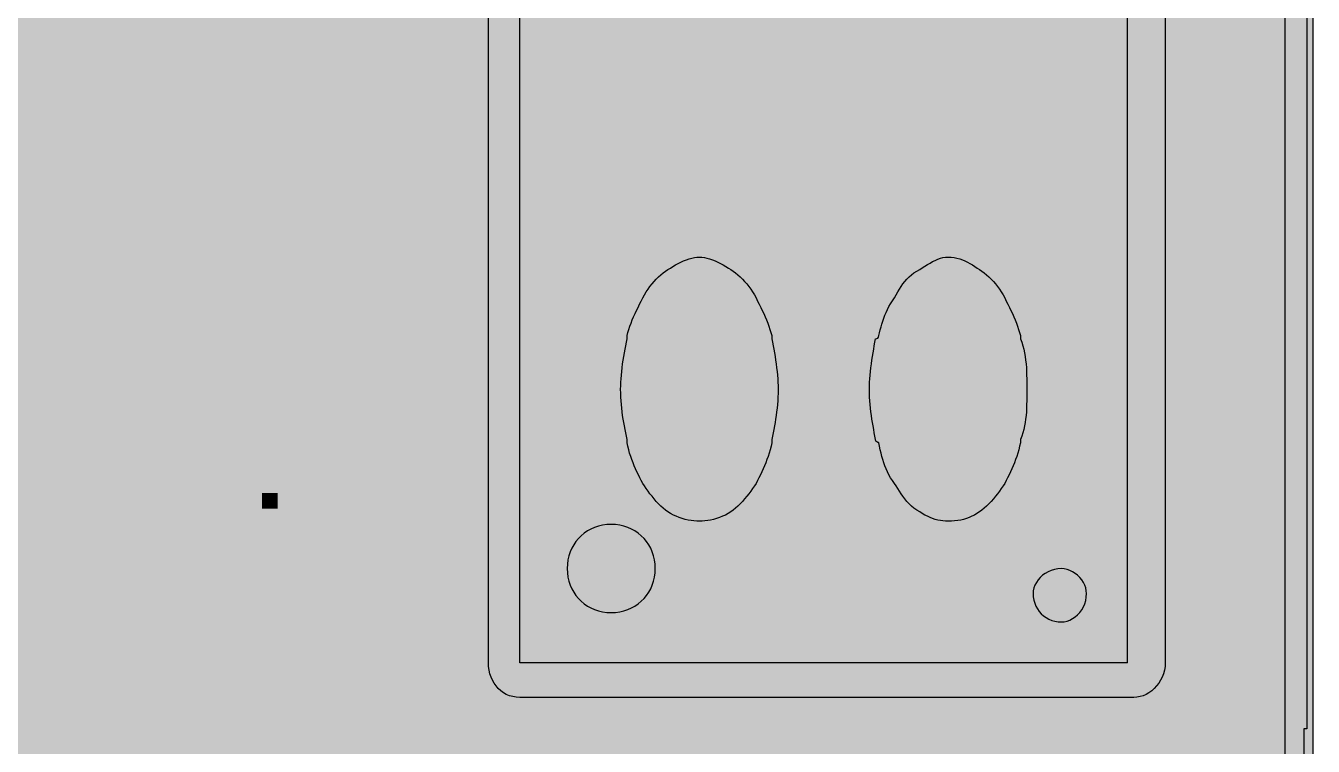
# Model space of a CAD drawing. Header units: millimetres. Extents: x 0 to 966, y -664 to 90.
# Drawn here: x 785.91 to 822, y -365.45 to -345.26 of the extents above; entities that cross this region are included whole.
import ezdxf

# ---------------------------------------------------------------- set-up
doc = ezdxf.new("R2010")
doc.units = ezdxf.units.MM
for name, color, linetype in [('HDL_BODY', 7, 'Continuous'), ('HDL_COLOUR', 7, 'Continuous'), ('HDL_DETAIL', 7, 'Continuous'), ('HDL_PRINT', 7, 'Continuous')]:
    doc.layers.add(name, color=color, linetype=linetype)

# ---------------------------------------------------------------- blocks, each defined once
blk = doc.blocks.new('M_DALI.1_FRONT')
at = {"layer": 'HDL_BODY', "true_color": 0x202126}
blk.add_hatch(color=250, dxfattribs=at).paths.add_polyline_path([(0, 0), (72, 0), (72, 90), (0, 90)])
at = {"layer": 'HDL_BODY', "true_color": 0x2a2a30}
blk.add_hatch(color=250, dxfattribs=at).paths.add_polyline_path([(0.4, 20.52), (71.6, 20.52), (71.6, 68.31), (0.4, 68.31)])
at = {"layer": 'HDL_COLOUR', "true_color": 0x222328}
blk.add_hatch(color=250, dxfattribs=at).paths.add_polyline_path([(67.852, 26.885), (67.846, 26.781), (67.829, 26.68), (67.802, 26.582), (67.766, 26.488), (67.721, 26.399), (67.669, 26.316), (67.609, 26.239), (67.543, 26.168), (67.471, 26.105), (67.395, 26.05), (67.315, 26.003), (67.231, 25.966), (67.146, 25.939), (67.058, 25.922), (66.97, 25.916), (49.764, 25.916), (49.66, 25.922), (49.562, 25.939), (49.469, 25.966), (49.381, 26.003), (49.3, 26.05), (49.225, 26.105), (49.156, 26.168), (49.095, 26.239), (49.04, 26.316), (48.993, 26.399), (48.954, 26.488), (48.923, 26.582), (48.901, 26.68), (48.887, 26.781), (48.883, 26.886), (48.883, 62.409), (48.887, 62.514), (48.901, 62.616), (48.923, 62.714), (48.954, 62.807), (48.993, 62.896), (49.04, 62.98), (49.095, 63.057), (49.156, 63.127), (49.225, 63.19), (49.3, 63.246), (49.381, 63.292), (49.469, 63.329), (49.562, 63.357), (49.66, 63.374), (49.764, 63.379), (58.147, 63.379), (66.97, 63.379), (67.058, 63.374), (67.146, 63.357), (67.231, 63.329), (67.315, 63.292), (67.395, 63.246), (67.471, 63.19), (67.543, 63.127), (67.609, 63.057), (67.669, 62.98), (67.721, 62.896), (67.766, 62.807), (67.802, 62.714), (67.829, 62.616), (67.846, 62.514), (67.852, 62.409), (67.852, 26.885)])
at = {"layer": 'HDL_COLOUR', "true_color": 0x97a4b5}
for points in [[(54.564, 38.361), (54.486, 38.283), (54.331, 38.283), (54.253, 38.205), (54.175, 38.205), (54.097, 38.128), (54.019, 38.128), (53.864, 37.972), (53.786, 37.972), (53.241, 37.429), (53.241, 37.351), (53.085, 37.196), (53.085, 37.118), (53.008, 37.041), (53.008, 36.885), (52.93, 36.808), (52.93, 36.73), (52.852, 36.652), (52.852, 36.575), (52.774, 36.497), (52.774, 36.342), (52.696, 36.264), (52.696, 35.953), (52.618, 35.876), (52.618, 35.565), (52.541, 35.487), (52.541, 34.944), (52.463, 34.866), (52.463, 34.323), (52.541, 34.245), (52.541, 33.701), (52.618, 33.624), (52.618, 33.313), (52.696, 33.236), (52.696, 32.847), (52.774, 32.77), (52.774, 32.614), (52.852, 32.537), (52.852, 32.459), (52.93, 32.381), (52.93, 32.226), (53.008, 32.148), (53.008, 32.071), (53.085, 31.993), (53.085, 31.915), (53.319, 31.682), (53.319, 31.605), (53.864, 31.061), (53.942, 31.061), (54.019, 30.984), (54.175, 30.984), (54.253, 30.906), (54.409, 30.906), (54.486, 30.828), (54.954, 30.828), (55.031, 30.906), (55.265, 30.906), (55.343, 30.984), (55.498, 30.984), (55.654, 31.139), (55.732, 31.139), (56.199, 31.605), (56.199, 31.682), (56.355, 31.838), (56.355, 31.915), (56.432, 31.993), (56.432, 32.071), (56.51, 32.148), (56.51, 32.226), (56.588, 32.304), (56.588, 32.381), (56.666, 32.459), (56.666, 32.537), (56.744, 32.614), (56.744, 32.77), (56.822, 32.847), (56.822, 33.236), (56.899, 33.313), (56.899, 33.624), (56.977, 33.701), (56.977, 34.4), (57.055, 34.478), (57.055, 34.633), (56.977, 34.711), (56.977, 35.41), (56.899, 35.487), (56.899, 35.876), (56.822, 35.953), (56.822, 36.264), (56.744, 36.342), (56.744, 36.497), (56.666, 36.575), (56.666, 36.652), (56.588, 36.73), (56.588, 36.808), (56.51, 36.885), (56.51, 36.963), (56.432, 37.041), (56.432, 37.118), (56.355, 37.196), (56.355, 37.274), (56.277, 37.351), (56.277, 37.429), (55.732, 37.972), (55.654, 37.972), (55.498, 38.128), (55.421, 38.128), (55.343, 38.205), (55.265, 38.205), (55.187, 38.283), (55.031, 38.283), (54.954, 38.361)], [(61.57, 38.361), (61.492, 38.283), (61.336, 38.283), (61.258, 38.205), (61.181, 38.205), (61.025, 38.05), (60.947, 38.05), (60.869, 37.972), (60.791, 37.972), (60.324, 37.506), (60.324, 37.429), (60.246, 37.351), (60.246, 37.274), (60.091, 37.118), (60.091, 37.041), (60.013, 36.963), (60.013, 36.885), (59.935, 36.808), (59.935, 36.73), (59.857, 36.652), (59.857, 36.497), (59.779, 36.419), (59.779, 36.186), (59.624, 36.031), (59.624, 35.798), (59.546, 35.72), (59.546, 35.255), (59.468, 35.177), (59.468, 33.934), (59.546, 33.857), (59.546, 33.469), (59.624, 33.391), (59.624, 33.158), (59.702, 33.08), (59.702, 33.003), (59.779, 32.925), (59.779, 32.692), (59.857, 32.614), (59.857, 32.459), (59.935, 32.381), (59.935, 32.304), (60.013, 32.226), (60.013, 32.148), (60.091, 32.071), (60.091, 31.993), (60.246, 31.838), (60.246, 31.76), (60.402, 31.605), (60.402, 31.527), (60.791, 31.139), (60.869, 31.139), (60.947, 31.061), (61.025, 31.061), (61.103, 30.984), (61.181, 30.984), (61.258, 30.906), (61.414, 30.906), (61.492, 30.828), (61.959, 30.828), (62.037, 30.906), (62.27, 30.906), (62.348, 30.984), (62.426, 30.984), (62.504, 31.061), (62.582, 31.061), (62.737, 31.217), (62.815, 31.217), (62.971, 31.372), (62.971, 31.45), (63.282, 31.76), (63.282, 31.838), (63.36, 31.915), (63.36, 31.993), (63.438, 32.071), (63.438, 32.148), (63.516, 32.226), (63.516, 32.304), (63.594, 32.381), (63.594, 32.459), (63.671, 32.537), (63.671, 32.692), (63.749, 32.77), (63.749, 33.003), (63.827, 33.08), (63.827, 33.313), (63.905, 33.391), (63.905, 33.624), (63.983, 33.701), (63.983, 35.41), (63.905, 35.487), (63.905, 35.798), (63.827, 35.876), (63.827, 36.109), (63.749, 36.186), (63.749, 36.419), (63.671, 36.497), (63.671, 36.575), (63.594, 36.652), (63.594, 36.73), (63.516, 36.808), (63.516, 36.885), (63.438, 36.963), (63.438, 37.041), (63.36, 37.118), (63.36, 37.196), (63.282, 37.274), (63.282, 37.351), (63.126, 37.506), (63.126, 37.584), (62.815, 37.895), (62.737, 37.895), (62.582, 38.05), (62.504, 38.05), (62.348, 38.205), (62.27, 38.205), (62.192, 38.283), (62.037, 38.283), (61.959, 38.361)]]:
    blk.add_hatch(color=253, dxfattribs=at).paths.add_polyline_path(points)
at = {"layer": 'HDL_COLOUR', "true_color": 0x3d4a3a}
for points in [[(53.558, 29.53), (53.552, 29.652), (53.536, 29.771), (53.51, 29.885), (53.474, 29.994), (53.429, 30.097), (53.375, 30.195), (53.313, 30.287), (53.243, 30.372), (53.165, 30.449), (53.08, 30.52), (52.988, 30.582), (52.89, 30.636), (52.786, 30.681), (52.677, 30.717), (52.563, 30.743), (52.445, 30.759), (52.322, 30.764), (52.199, 30.759), (52.081, 30.743), (51.967, 30.717), (51.858, 30.681), (51.755, 30.636), (51.657, 30.582), (51.565, 30.52), (51.481, 30.449), (51.403, 30.372), (51.333, 30.287), (51.271, 30.195), (51.217, 30.097), (51.172, 29.994), (51.136, 29.885), (51.11, 29.771), (51.095, 29.652), (51.089, 29.53), (51.095, 29.407), (51.11, 29.289), (51.136, 29.175), (51.172, 29.066), (51.217, 28.962), (51.271, 28.865), (51.333, 28.773), (51.403, 28.688), (51.481, 28.611), (51.565, 28.54), (51.657, 28.478), (51.755, 28.424), (51.858, 28.379), (51.967, 28.343), (52.081, 28.317), (52.199, 28.301), (52.322, 28.296), (52.445, 28.301), (52.563, 28.317), (52.677, 28.343), (52.786, 28.379), (52.89, 28.424), (52.988, 28.478), (53.08, 28.54), (53.165, 28.611), (53.243, 28.688), (53.313, 28.773), (53.375, 28.865), (53.429, 28.962), (53.474, 29.066), (53.51, 29.175), (53.536, 29.289), (53.552, 29.407), (53.558, 29.53)], [(65.645, 28.825), (65.639, 28.906), (65.622, 28.987), (65.593, 29.065), (65.556, 29.141), (65.509, 29.212), (65.455, 29.279), (65.394, 29.34), (65.327, 29.394), (65.256, 29.44), (65.18, 29.478), (65.102, 29.506), (65.021, 29.524), (64.939, 29.53), (64.839, 29.524), (64.743, 29.506), (64.652, 29.478), (64.566, 29.44), (64.485, 29.394), (64.412, 29.34), (64.346, 29.279), (64.288, 29.212), (64.239, 29.141), (64.2, 29.065), (64.171, 28.987), (64.153, 28.906), (64.147, 28.825), (64.153, 28.732), (64.168, 28.642), (64.193, 28.556), (64.227, 28.475), (64.27, 28.398), (64.32, 28.328), (64.378, 28.263), (64.443, 28.205), (64.513, 28.154), (64.59, 28.112), (64.671, 28.077), (64.757, 28.052), (64.846, 28.037), (64.939, 28.031), (65.021, 28.038), (65.102, 28.056), (65.18, 28.085), (65.256, 28.124), (65.327, 28.173), (65.394, 28.231), (65.455, 28.297), (65.509, 28.37), (65.556, 28.451), (65.593, 28.537), (65.622, 28.629), (65.639, 28.725), (65.645, 28.825)]]:
    blk.add_hatch(color=79, dxfattribs=at).paths.add_polyline_path(points)
at = {"layer": 'HDL_PRINT', "true_color": 0xdee1e9}
for points in [[(53.117, 39.669), (53.117, 41.43), (52.501, 41.43), (52.501, 41.695), (54.088, 41.695), (54.088, 41.43), (53.382, 41.43), (53.382, 39.669), (53.117, 39.669)], [(57.087, 39.93), (57.087, 39.669), (57.077, 39.669), (57.051, 39.669), (57.011, 39.669), (56.964, 39.669), (56.911, 39.669), (56.868, 39.669), (56.838, 39.669), (56.811, 39.669), (56.78, 39.669), (56.735, 39.669), (56.698, 39.705), (56.672, 39.733), (56.657, 39.755), (56.649, 39.778), (56.646, 39.806), (56.646, 39.844), (56.641, 39.849), (56.629, 39.865), (56.612, 39.892), (56.594, 39.93), (56.577, 39.978), (56.564, 40.038), (56.56, 40.109), (56.56, 40.9), (56.381, 40.9), (56.381, 41.165), (56.56, 41.165), (56.56, 41.519), (56.825, 41.605), (56.825, 41.165), (57.087, 41.165), (57.087, 40.9), (56.825, 40.9), (56.825, 40.109), (56.825, 40.056), (56.825, 40.007), (56.825, 39.967), (56.825, 39.94), (56.825, 39.93), (56.911, 39.93), (56.912, 39.888), (56.917, 39.863), (56.93, 39.85), (56.957, 39.845), (57, 39.844), (57.009, 39.845), (57.031, 39.85), (57.056, 39.863), (57.078, 39.888), (57.087, 39.93)], [(59.648, 39.669), (59.648, 41.695), (60.794, 41.695), (60.794, 41.43), (59.823, 41.43), (59.823, 40.814), (60.705, 40.814), (60.705, 40.549), (59.823, 40.549), (59.823, 39.669), (59.648, 39.669)], [(62.116, 41.695), (62.295, 41.695), (62.295, 40.549), (62.295, 40.467), (62.295, 40.396), (62.295, 40.333), (62.295, 40.277), (62.295, 40.225), (62.295, 40.176), (62.295, 40.127), (62.295, 40.075), (62.295, 40.02), (62.257, 39.981), (62.219, 39.944), (62.18, 39.906), (62.142, 39.868), (62.105, 39.831), (62.067, 39.793), (62.03, 39.755), (61.991, 39.723), (61.951, 39.7), (61.908, 39.685), (61.861, 39.675), (61.807, 39.671), (61.746, 39.669), (61.676, 39.669), (61.61, 39.669), (61.545, 39.67), (61.483, 39.673), (61.423, 39.679), (61.367, 39.69), (61.317, 39.705), (61.272, 39.726), (61.235, 39.755), (61.197, 39.765), (61.161, 39.792), (61.128, 39.831), (61.1, 39.878), (61.078, 39.928), (61.064, 39.977), (61.059, 40.02), (61.033, 40.053), (61.012, 40.092), (60.996, 40.138), (60.985, 40.19), (60.978, 40.249), (60.973, 40.314), (60.971, 40.386), (60.97, 40.464), (60.97, 40.549), (60.97, 41.695), (61.235, 41.695), (61.235, 40.549), (61.235, 40.483), (61.235, 40.418), (61.235, 40.355), (61.235, 40.295), (61.235, 40.24), (61.235, 40.189), (61.235, 40.145), (61.235, 40.109), (61.24, 40.076), (61.255, 40.05), (61.277, 40.029), (61.305, 40.01), (61.338, 39.989), (61.374, 39.964), (61.411, 39.93), (61.418, 39.924), (61.437, 39.908), (61.466, 39.887), (61.503, 39.866), (61.545, 39.85), (61.589, 39.844), (61.655, 39.848), (61.72, 39.859), (61.782, 39.876), (61.842, 39.898), (61.898, 39.925), (61.948, 39.954), (61.993, 39.986), (62.03, 40.02), (62.033, 40.053), (62.041, 40.092), (62.052, 40.138), (62.066, 40.19), (62.08, 40.249), (62.094, 40.314), (62.105, 40.386), (62.113, 40.464), (62.116, 40.549), (62.116, 41.695)], [(62.557, 39.669), (62.557, 41.695), (62.822, 41.695), (63.707, 40.109), (63.707, 41.695), (63.972, 41.695), (63.972, 39.669), (63.707, 39.669), (62.822, 41.254), (62.822, 39.669), (62.557, 39.669)], [(55.148, 40.109), (55.41, 40.109), (55.417, 40.065), (55.433, 40.023), (55.455, 39.986), (55.476, 39.957), (55.493, 39.937), (55.499, 39.93), (55.538, 39.898), (55.575, 39.875), (55.613, 39.86), (55.651, 39.851), (55.689, 39.846), (55.726, 39.844), (55.764, 39.844), (55.834, 39.844), (55.894, 39.846), (55.943, 39.851), (55.981, 39.86), (56.008, 39.875), (56.024, 39.898), (56.03, 39.93), (56.066, 39.937), (56.09, 39.957), (56.105, 39.986), (56.113, 40.023), (56.115, 40.065), (56.116, 40.109), (56.115, 40.118), (56.11, 40.139), (56.097, 40.165), (56.072, 40.186), (56.03, 40.195), (56.023, 40.202), (56.003, 40.218), (55.974, 40.24), (55.938, 40.261), (55.897, 40.278), (55.854, 40.284), (55.787, 40.314), (55.722, 40.336), (55.658, 40.352), (55.598, 40.362), (55.543, 40.369), (55.492, 40.372), (55.448, 40.373), (55.41, 40.374), (55.405, 40.406), (55.391, 40.43), (55.369, 40.451), (55.341, 40.47), (55.308, 40.49), (55.272, 40.516), (55.234, 40.549), (55.234, 40.592), (55.234, 40.622), (55.234, 40.649), (55.234, 40.68), (55.234, 40.725), (55.234, 40.777), (55.234, 40.825), (55.234, 40.864), (55.234, 40.89), (55.234, 40.9), (55.272, 40.938), (55.3, 40.966), (55.323, 40.989), (55.346, 41.013), (55.373, 41.041), (55.41, 41.079), (55.417, 41.079), (55.437, 41.082), (55.466, 41.089), (55.503, 41.104), (55.545, 41.129), (55.589, 41.165), (55.598, 41.165), (55.625, 41.165), (55.664, 41.165), (55.712, 41.165), (55.764, 41.165), (55.803, 41.165), (55.84, 41.163), (55.878, 41.158), (55.916, 41.149), (55.954, 41.133), (55.991, 41.111), (56.03, 41.079), (56.067, 41.078), (56.104, 41.077), (56.142, 41.072), (56.18, 41.062), (56.218, 41.046), (56.256, 41.022), (56.295, 40.989), (56.295, 40.951), (56.297, 40.914), (56.301, 40.876), (56.311, 40.838), (56.326, 40.801), (56.349, 40.763), (56.381, 40.725), (56.116, 40.725), (56.109, 40.763), (56.093, 40.791), (56.073, 40.814), (56.052, 40.836), (56.036, 40.863), (56.03, 40.9), (55.991, 40.905), (55.954, 40.918), (55.916, 40.935), (55.878, 40.954), (55.84, 40.972), (55.803, 40.984), (55.764, 40.989), (55.726, 40.984), (55.689, 40.972), (55.651, 40.954), (55.613, 40.935), (55.575, 40.918), (55.538, 40.905), (55.499, 40.9), (55.499, 40.814), (55.499, 40.725), (55.509, 40.681), (55.531, 40.655), (55.557, 40.641), (55.58, 40.636), (55.589, 40.635), (55.596, 40.629), (55.614, 40.613), (55.643, 40.592), (55.679, 40.571), (55.72, 40.556), (55.764, 40.549), (55.83, 40.545), (55.895, 40.535), (55.958, 40.521), (56.017, 40.504), (56.073, 40.488), (56.123, 40.474), (56.168, 40.464), (56.205, 40.46), (56.21, 40.428), (56.225, 40.403), (56.247, 40.383), (56.276, 40.364), (56.308, 40.343), (56.344, 40.318), (56.381, 40.284), (56.381, 40.274), (56.381, 40.247), (56.381, 40.208), (56.381, 40.16), (56.381, 40.109), (56.381, 40.071), (56.379, 40.032), (56.374, 39.994), (56.365, 39.956), (56.349, 39.919), (56.327, 39.881), (56.295, 39.844), (56.289, 39.811), (56.275, 39.785), (56.252, 39.765), (56.224, 39.746), (56.19, 39.725), (56.154, 39.701), (56.116, 39.669), (56.078, 39.669), (56.039, 39.669), (55.997, 39.669), (55.949, 39.669), (55.896, 39.669), (55.835, 39.669), (55.764, 39.669), (55.694, 39.669), (55.633, 39.671), (55.579, 39.675), (55.532, 39.685), (55.489, 39.7), (55.449, 39.723), (55.41, 39.755), (55.352, 39.788), (55.307, 39.823), (55.273, 39.859), (55.246, 39.898), (55.223, 39.942), (55.201, 39.991), (55.177, 40.046), (55.148, 40.109)], [(40.059, 31.205), (40.059, 33.234), (40.5, 33.234), (40.5, 31.559), (41.47, 31.559), (41.47, 31.205), (40.059, 31.205)], [(41.736, 33.232), (42.177, 33.232), (42.177, 31.205), (41.736, 31.205), (41.736, 33.232)], [(44.294, 31.205), (43.853, 31.205), (43.853, 32.704), (43.82, 32.649), (43.781, 32.6), (43.738, 32.557), (43.69, 32.521), (43.639, 32.492), (43.585, 32.469), (43.528, 32.452), (43.471, 32.443), (43.412, 32.439), (43.412, 32.79), (43.449, 32.795), (43.487, 32.81), (43.525, 32.832), (43.563, 32.861), (43.601, 32.894), (43.639, 32.931), (43.677, 32.969), (43.739, 33.001), (43.793, 33.034), (43.838, 33.067), (43.876, 33.1), (43.905, 33.133), (43.925, 33.167), (43.938, 33.2), (43.942, 33.234), (44.294, 33.234), (44.294, 31.205)], [(42.531, 31.645), (42.972, 31.645), (42.972, 31.205), (42.531, 31.205), (42.531, 31.645)]]:
    blk.add_hatch(color=254, dxfattribs=at).paths.add_polyline_path(points)
h = blk.add_hatch(color=254, dxfattribs=at)
h.paths.add_polyline_path([(54.883, 40.109), (55.148, 40.109), (55.115, 40.046), (55.081, 39.991), (55.048, 39.942), (55.014, 39.898), (54.981, 39.859), (54.948, 39.823), (54.916, 39.788), (54.883, 39.755), (54.846, 39.726), (54.801, 39.705), (54.751, 39.69), (54.695, 39.679), (54.635, 39.673), (54.573, 39.67), (54.508, 39.669), (54.442, 39.669), (54.383, 39.669), (54.325, 39.67), (54.268, 39.675), (54.213, 39.684), (54.162, 39.699), (54.114, 39.721), (54.07, 39.751), (54.031, 39.792), (53.999, 39.844), (53.948, 39.873), (53.904, 39.907), (53.864, 39.946), (53.829, 39.991), (53.8, 40.042), (53.776, 40.098), (53.758, 40.159), (53.744, 40.225), (53.736, 40.297), (53.734, 40.374), (53.736, 40.45), (53.744, 40.521), (53.758, 40.589), (53.776, 40.653), (53.8, 40.714), (53.829, 40.772), (53.864, 40.828), (53.904, 40.883), (53.948, 40.937), (53.999, 40.989), (54.036, 41.023), (54.08, 41.054), (54.131, 41.084), (54.187, 41.111), (54.247, 41.133), (54.31, 41.15), (54.376, 41.161), (54.442, 41.165), (54.501, 41.162), (54.559, 41.153), (54.618, 41.139), (54.677, 41.121), (54.735, 41.099), (54.794, 41.075), (54.852, 41.048), (54.911, 41.019), (54.969, 40.989), (54.996, 40.937), (55.022, 40.883), (55.047, 40.828), (55.071, 40.772), (55.092, 40.714), (55.111, 40.653), (55.126, 40.589), (55.138, 40.521), (55.145, 40.45), (55.148, 40.374), (53.999, 40.374), (54.003, 40.307), (54.014, 40.242), (54.032, 40.178), (54.054, 40.118), (54.081, 40.063), (54.112, 40.012), (54.144, 39.968), (54.177, 39.93), (54.214, 39.898), (54.252, 39.875), (54.29, 39.86), (54.328, 39.851), (54.366, 39.846), (54.404, 39.844), (54.442, 39.844), (54.479, 39.844), (54.517, 39.846), (54.555, 39.851), (54.592, 39.86), (54.63, 39.875), (54.667, 39.898), (54.704, 39.93), (54.738, 39.936), (54.763, 39.95), (54.784, 39.972), (54.803, 40.001), (54.824, 40.034), (54.85, 40.071), (54.883, 40.109)])
h.paths.add_polyline_path([(53.999, 40.549), (54.883, 40.549), (54.878, 40.586), (54.865, 40.624), (54.848, 40.661), (54.829, 40.699), (54.811, 40.737), (54.799, 40.776), (54.794, 40.814), (54.76, 40.846), (54.726, 40.878), (54.69, 40.907), (54.65, 40.934), (54.607, 40.957), (54.559, 40.974), (54.504, 40.985), (54.442, 40.989), (54.404, 40.984), (54.366, 40.97), (54.328, 40.947), (54.29, 40.919), (54.252, 40.886), (54.214, 40.851), (54.177, 40.814), (54.148, 40.806), (54.124, 40.785), (54.105, 40.753), (54.088, 40.714), (54.071, 40.671), (54.052, 40.627), (54.028, 40.585), (53.999, 40.549)])
h = blk.add_hatch(color=254, dxfattribs=at)
h.paths.add_polyline_path([(36, 33.234), (36.706, 33.234), (36.772, 33.234), (36.836, 33.234), (36.899, 33.234), (36.959, 33.234), (37.014, 33.234), (37.065, 33.234), (37.109, 33.234), (37.147, 33.234), (37.185, 33.2), (37.223, 33.175), (37.26, 33.154), (37.298, 33.135), (37.336, 33.114), (37.373, 33.088), (37.412, 33.055), (37.445, 33.022), (37.477, 32.989), (37.506, 32.952), (37.533, 32.913), (37.555, 32.869), (37.572, 32.821), (37.583, 32.766), (37.587, 32.704), (37.617, 32.667), (37.639, 32.622), (37.655, 32.572), (37.665, 32.516), (37.672, 32.457), (37.675, 32.394), (37.676, 32.329), (37.677, 32.264), (37.676, 32.197), (37.675, 32.132), (37.672, 32.069), (37.665, 32.009), (37.655, 31.953), (37.639, 31.902), (37.617, 31.858), (37.587, 31.82), (37.583, 31.759), (37.572, 31.704), (37.555, 31.656), (37.533, 31.613), (37.506, 31.573), (37.477, 31.537), (37.445, 31.503), (37.412, 31.469), (37.373, 31.432), (37.336, 31.396), (37.298, 31.363), (37.26, 31.335), (37.223, 31.313), (37.185, 31.299), (37.147, 31.294), (37.103, 31.289), (37.053, 31.276), (36.998, 31.259), (36.942, 31.24), (36.887, 31.222), (36.837, 31.21), (36.795, 31.205), (36, 31.205), (36, 33.234)])
h.paths.add_polyline_path([(36.351, 32.88), (36.351, 31.559), (36.706, 31.559), (36.75, 31.559), (36.794, 31.559), (36.838, 31.559), (36.882, 31.559), (36.926, 31.559), (36.971, 31.559), (36.978, 31.595), (36.997, 31.619), (37.025, 31.634), (37.061, 31.642), (37.103, 31.645), (37.147, 31.645), (37.147, 31.683), (37.149, 31.721), (37.154, 31.759), (37.163, 31.796), (37.179, 31.834), (37.203, 31.872), (37.236, 31.91), (37.236, 31.948), (37.236, 31.988), (37.236, 32.03), (37.236, 32.078), (37.236, 32.131), (37.236, 32.193), (37.236, 32.264), (37.236, 32.334), (37.236, 32.395), (37.236, 32.448), (37.236, 32.496), (37.236, 32.538), (37.236, 32.577), (37.236, 32.615), (37.203, 32.653), (37.177, 32.689), (37.156, 32.721), (37.137, 32.749), (37.116, 32.771), (37.091, 32.785), (37.057, 32.79), (37.05, 32.828), (37.032, 32.853), (37.003, 32.868), (36.967, 32.876), (36.926, 32.879), (36.882, 32.88), (36.868, 32.88), (36.833, 32.88), (36.783, 32.88), (36.725, 32.88), (36.667, 32.88), (36.616, 32.88), (36.351, 32.88)])
h = blk.add_hatch(color=254, dxfattribs=at)
h.paths.add_polyline_path([(39.883, 31.205), (39.443, 31.205), (39.264, 31.734), (38.382, 31.734), (38.293, 31.205), (37.852, 31.205), (38.647, 33.234), (38.999, 33.234), (39.883, 31.205)])
h.paths.add_polyline_path([(39.088, 31.999), (38.823, 32.79), (38.558, 31.999), (39.088, 31.999)])
at = {"layer": 'HDL_DETAIL', "color": 251, "true_color": 0x52555c}
for points in [[(0, 0), (72, 0), (72, 90), (0, 90), (0, 0)], [(0, 22.302), (72, 22.302), (72, 67.698), (0, 67.698), (0, 22.302)], [(53.558, 29.53), (53.552, 29.652), (53.536, 29.771), (53.51, 29.885), (53.474, 29.994), (53.429, 30.097), (53.375, 30.195), (53.313, 30.287), (53.243, 30.372), (53.165, 30.449), (53.08, 30.52), (52.988, 30.582), (52.89, 30.636), (52.786, 30.681), (52.677, 30.717), (52.563, 30.743), (52.445, 30.759), (52.322, 30.764), (52.199, 30.759), (52.081, 30.743), (51.967, 30.717), (51.858, 30.681), (51.755, 30.636), (51.657, 30.582), (51.565, 30.52), (51.481, 30.449), (51.403, 30.372), (51.333, 30.287), (51.271, 30.195), (51.217, 30.097), (51.172, 29.994), (51.136, 29.885), (51.11, 29.771), (51.095, 29.652), (51.089, 29.53), (51.095, 29.407), (51.11, 29.289), (51.136, 29.175), (51.172, 29.066), (51.217, 28.962), (51.271, 28.865), (51.333, 28.773), (51.403, 28.688), (51.481, 28.611), (51.565, 28.54), (51.657, 28.478), (51.755, 28.424), (51.858, 28.379), (51.967, 28.343), (52.081, 28.317), (52.199, 28.301), (52.322, 28.296), (52.445, 28.301), (52.563, 28.317), (52.677, 28.343), (52.786, 28.379), (52.89, 28.424), (52.988, 28.478), (53.08, 28.54), (53.165, 28.611), (53.243, 28.688), (53.313, 28.773), (53.375, 28.865), (53.429, 28.962), (53.474, 29.066), (53.51, 29.175), (53.536, 29.289), (53.552, 29.407), (53.558, 29.53)], [(65.645, 28.825), (65.639, 28.906), (65.622, 28.987), (65.593, 29.065), (65.556, 29.141), (65.509, 29.212), (65.455, 29.279), (65.394, 29.34), (65.327, 29.394), (65.256, 29.44), (65.18, 29.478), (65.102, 29.506), (65.021, 29.524), (64.939, 29.53), (64.839, 29.524), (64.743, 29.506), (64.652, 29.478), (64.566, 29.44), (64.485, 29.394), (64.412, 29.34), (64.346, 29.279), (64.288, 29.212), (64.239, 29.141), (64.2, 29.065), (64.171, 28.987), (64.153, 28.906), (64.147, 28.825), (64.153, 28.732), (64.168, 28.642), (64.193, 28.556), (64.227, 28.475), (64.27, 28.398), (64.32, 28.328), (64.378, 28.263), (64.443, 28.205), (64.513, 28.154), (64.59, 28.112), (64.671, 28.077), (64.757, 28.052), (64.846, 28.037), (64.939, 28.031), (65.021, 28.038), (65.102, 28.056), (65.18, 28.085), (65.256, 28.124), (65.327, 28.173), (65.394, 28.231), (65.455, 28.297), (65.509, 28.37), (65.556, 28.451), (65.593, 28.537), (65.622, 28.629), (65.639, 28.725), (65.645, 28.825)], [(71.735, 25.034), (71.735, 25.034)], [(71.824, 25.034), (71.824, 25.034)], [(71.824, 25.034), (71.824, 25.034)]]:
    blk.add_lwpolyline(points, close=True, dxfattribs=at)
for points in [[(71.205, 65.584), (71.205, 55.269), (71.205, 44.869), (71.205, 34.465), (71.205, 24.065)], [(71.824, 64.26), (71.824, 25.034)], [(71.824, 64.26), (71.824, 25.034)], [(71.824, 64.26), (71.824, 25.034)], [(71.824, 64.26), (71.824, 25.034)], [(71.824, 64.26), (71.824, 25.034)], [(71.824, 64.26), (71.824, 25.034)], [(71.824, 64.26), (71.824, 25.034)], [(71.824, 64.26), (71.824, 25.034)], [(71.824, 64.26), (71.824, 25.034)], [(71.824, 64.26), (71.824, 25.034)], [(71.824, 64.26), (71.824, 25.034)], [(71.824, 64.26), (71.824, 25.034)], [(71.824, 64.26), (71.824, 25.034)], [(71.824, 64.26), (71.824, 25.034)], [(71.824, 64.26), (71.824, 25.034)], [(71.824, 64.26), (71.824, 25.034)], [(71.824, 64.26), (71.824, 25.034)], [(71.824, 64.26), (71.824, 25.034)], [(71.824, 64.26), (71.824, 25.034)], [(71.824, 64.26), (71.824, 25.034)], [(71.824, 64.26), (71.824, 25.034)], [(67.852, 62.409), (67.852, 26.885), (67.852, 26.885), (67.846, 26.781), (67.829, 26.68), (67.802, 26.582), (67.766, 26.488), (67.721, 26.399), (67.669, 26.316), (67.609, 26.239), (67.543, 26.168), (67.471, 26.105), (67.395, 26.05), (67.315, 26.003), (67.231, 25.966), (67.146, 25.939), (67.058, 25.922), (66.97, 25.916), (49.764, 25.916), (49.66, 25.922), (49.562, 25.939), (49.469, 25.966), (49.381, 26.003), (49.3, 26.05), (49.225, 26.105), (49.156, 26.168), (49.095, 26.239), (49.04, 26.316), (48.993, 26.399), (48.954, 26.488), (48.923, 26.582), (48.901, 26.68), (48.887, 26.781), (48.883, 26.886), (48.883, 62.409)], [(49.764, 26.886), (49.764, 62.145)], [(66.795, 26.885), (66.795, 62.145)], [(52.766, 36.054), (52.789, 36.142), (52.816, 36.23), (52.846, 36.318), (52.879, 36.406), (52.914, 36.494), (52.951, 36.582), (52.991, 36.67), (53.032, 36.758), (53.074, 36.846), (53.118, 36.934), (53.162, 37.022), (53.206, 37.11), (53.252, 37.197), (53.301, 37.28), (53.354, 37.359), (53.409, 37.434), (53.466, 37.506), (53.526, 37.574), (53.587, 37.638), (53.651, 37.699), (53.715, 37.756), (53.78, 37.809), (53.846, 37.859), (53.912, 37.904), (53.98, 37.948), (54.051, 37.991), (54.124, 38.033), (54.2, 38.073), (54.276, 38.111), (54.353, 38.146), (54.43, 38.177), (54.506, 38.203), (54.581, 38.225), (54.655, 38.242), (54.726, 38.252), (54.794, 38.255)], [(54.794, 38.255), (54.862, 38.252), (54.933, 38.242), (55.006, 38.225), (55.081, 38.203), (55.157, 38.177), (55.234, 38.146), (55.311, 38.111), (55.388, 38.073), (55.463, 38.033), (55.536, 37.991), (55.607, 37.948), (55.675, 37.904), (55.741, 37.859), (55.807, 37.809), (55.873, 37.756), (55.937, 37.699), (56, 37.638), (56.062, 37.574), (56.121, 37.506), (56.179, 37.434), (56.234, 37.359), (56.286, 37.28), (56.335, 37.197), (56.381, 37.11), (56.425, 37.022), (56.47, 36.934), (56.513, 36.846), (56.556, 36.758), (56.597, 36.67), (56.636, 36.582), (56.674, 36.494), (56.71, 36.406), (56.743, 36.318), (56.773, 36.23), (56.801, 36.142), (56.825, 36.054)], [(59.823, 36.054), (59.844, 36.135), (59.865, 36.216), (59.887, 36.297), (59.91, 36.379), (59.935, 36.46), (59.963, 36.541), (59.993, 36.623), (60.027, 36.704), (60.065, 36.785), (60.107, 36.867), (60.154, 36.948), (60.206, 37.029), (60.264, 37.11), (60.308, 37.197), (60.353, 37.28), (60.399, 37.359), (60.447, 37.434), (60.498, 37.506), (60.551, 37.574), (60.608, 37.638), (60.67, 37.699), (60.736, 37.756), (60.808, 37.809), (60.886, 37.859), (60.97, 37.904), (61.042, 37.952), (61.114, 37.999), (61.187, 38.044), (61.259, 38.087), (61.331, 38.127), (61.404, 38.163), (61.476, 38.194), (61.548, 38.22), (61.62, 38.239), (61.693, 38.251), (61.765, 38.255)], [(61.765, 38.255), (61.851, 38.252), (61.934, 38.242), (62.014, 38.225), (62.091, 38.203), (62.166, 38.177), (62.238, 38.146), (62.309, 38.111), (62.378, 38.073), (62.446, 38.033), (62.514, 37.991), (62.58, 37.948), (62.646, 37.904), (62.713, 37.859), (62.779, 37.809), (62.844, 37.756), (62.908, 37.699), (62.971, 37.638), (63.033, 37.574), (63.093, 37.506), (63.15, 37.434), (63.205, 37.359), (63.257, 37.28), (63.306, 37.197), (63.352, 37.11), (63.396, 37.022), (63.44, 36.934), (63.483, 36.846), (63.525, 36.758), (63.567, 36.67), (63.606, 36.582), (63.644, 36.494), (63.679, 36.406), (63.712, 36.318), (63.743, 36.23), (63.77, 36.142), (63.793, 36.054)], [(52.766, 33.055), (52.766, 33.144), (52.747, 33.239), (52.728, 33.333), (52.709, 33.428), (52.691, 33.524), (52.674, 33.62), (52.658, 33.717), (52.643, 33.816), (52.629, 33.916), (52.617, 34.017), (52.607, 34.12), (52.598, 34.225), (52.592, 34.333), (52.588, 34.442), (52.587, 34.554), (52.588, 34.65), (52.592, 34.748), (52.598, 34.848), (52.607, 34.95), (52.617, 35.052), (52.629, 35.156), (52.643, 35.26), (52.658, 35.363), (52.674, 35.467), (52.691, 35.57), (52.709, 35.671), (52.728, 35.771), (52.747, 35.869), (52.766, 35.965), (52.766, 36.054)], [(56.825, 36.054), (56.825, 35.965), (56.843, 35.869), (56.862, 35.771), (56.88, 35.671), (56.897, 35.57), (56.914, 35.467), (56.93, 35.363), (56.945, 35.26), (56.958, 35.156), (56.97, 35.052), (56.981, 34.95), (56.989, 34.848), (56.995, 34.748), (56.999, 34.65), (57, 34.554), (56.999, 34.442), (56.995, 34.333), (56.989, 34.225), (56.981, 34.12), (56.97, 34.017), (56.958, 33.916), (56.945, 33.816), (56.93, 33.717), (56.914, 33.62), (56.897, 33.524), (56.88, 33.428), (56.862, 33.333), (56.843, 33.239), (56.825, 33.144), (56.825, 33.055)], [(59.823, 33.055), (59.814, 33.056), (59.792, 33.061), (59.765, 33.074), (59.743, 33.101), (59.734, 33.144), (59.716, 33.239), (59.697, 33.333), (59.679, 33.428), (59.661, 33.524), (59.645, 33.62), (59.629, 33.717), (59.614, 33.816), (59.6, 33.916), (59.588, 34.017), (59.578, 34.12), (59.57, 34.225), (59.564, 34.333), (59.56, 34.442), (59.558, 34.554), (59.56, 34.65), (59.564, 34.748), (59.57, 34.848), (59.578, 34.95), (59.588, 35.052), (59.6, 35.156), (59.614, 35.26), (59.629, 35.363), (59.645, 35.467), (59.661, 35.57), (59.679, 35.671), (59.697, 35.771), (59.716, 35.869), (59.734, 35.965), (59.743, 35.965), (59.765, 35.97), (59.792, 35.984), (59.814, 36.01), (59.823, 36.054)], [(63.793, 36.054), (63.793, 35.965), (63.829, 35.869), (63.859, 35.771), (63.885, 35.671), (63.907, 35.57), (63.924, 35.467), (63.938, 35.363), (63.949, 35.26), (63.958, 35.156), (63.963, 35.052), (63.967, 34.95), (63.97, 34.848), (63.971, 34.748), (63.972, 34.65), (63.972, 34.554), (63.972, 34.442), (63.971, 34.333), (63.97, 34.225), (63.967, 34.12), (63.963, 34.017), (63.958, 33.916), (63.949, 33.816), (63.938, 33.717), (63.924, 33.62), (63.907, 33.524), (63.885, 33.428), (63.859, 33.333), (63.829, 33.239), (63.793, 33.144), (63.793, 33.055)], [(54.794, 30.854), (54.719, 30.856), (54.642, 30.862), (54.561, 30.873), (54.479, 30.888), (54.395, 30.907), (54.311, 30.931), (54.227, 30.959), (54.145, 30.992), (54.064, 31.028), (53.987, 31.07), (53.912, 31.115), (53.846, 31.163), (53.78, 31.218), (53.715, 31.278), (53.651, 31.342), (53.587, 31.41), (53.526, 31.48), (53.466, 31.553), (53.409, 31.626), (53.354, 31.699), (53.301, 31.771), (53.252, 31.842), (53.206, 31.91), (53.165, 31.991), (53.125, 32.073), (53.084, 32.155), (53.045, 32.238), (53.007, 32.322), (52.969, 32.407), (52.934, 32.493), (52.9, 32.581), (52.868, 32.671), (52.839, 32.763), (52.812, 32.858), (52.787, 32.955), (52.766, 33.055)], [(56.825, 33.055), (56.803, 32.955), (56.778, 32.858), (56.75, 32.763), (56.72, 32.671), (56.688, 32.581), (56.654, 32.493), (56.618, 32.407), (56.581, 32.322), (56.543, 32.238), (56.503, 32.155), (56.463, 32.073), (56.422, 31.991), (56.381, 31.91), (56.335, 31.842), (56.286, 31.771), (56.234, 31.699), (56.179, 31.626), (56.121, 31.553), (56.062, 31.48), (56, 31.41), (55.937, 31.342), (55.873, 31.278), (55.807, 31.218), (55.741, 31.163), (55.675, 31.115), (55.601, 31.07), (55.523, 31.028), (55.443, 30.992), (55.36, 30.959), (55.276, 30.931), (55.192, 30.907), (55.109, 30.888), (55.026, 30.873), (54.946, 30.862), (54.868, 30.856), (54.794, 30.854)], [(61.765, 30.854), (61.693, 30.856), (61.62, 30.862), (61.548, 30.873), (61.476, 30.888), (61.404, 30.907), (61.331, 30.931), (61.259, 30.959), (61.187, 30.992), (61.114, 31.028), (61.042, 31.07), (60.97, 31.115), (60.886, 31.163), (60.808, 31.218), (60.736, 31.278), (60.67, 31.342), (60.608, 31.41), (60.551, 31.48), (60.498, 31.553), (60.447, 31.626), (60.399, 31.699), (60.353, 31.771), (60.308, 31.842), (60.264, 31.91), (60.206, 31.991), (60.154, 32.073), (60.107, 32.155), (60.065, 32.238), (60.027, 32.322), (59.993, 32.407), (59.963, 32.493), (59.935, 32.581), (59.91, 32.671), (59.887, 32.763), (59.865, 32.858), (59.844, 32.955), (59.823, 33.055)], [(63.793, 33.055), (63.771, 32.955), (63.747, 32.858), (63.72, 32.763), (63.69, 32.671), (63.658, 32.581), (63.624, 32.493), (63.588, 32.407), (63.551, 32.322), (63.512, 32.238), (63.473, 32.155), (63.433, 32.073), (63.393, 31.991), (63.352, 31.91), (63.306, 31.842), (63.257, 31.771), (63.205, 31.699), (63.15, 31.626), (63.093, 31.553), (63.033, 31.48), (62.971, 31.41), (62.908, 31.342), (62.844, 31.278), (62.779, 31.218), (62.713, 31.163), (62.646, 31.115), (62.574, 31.07), (62.501, 31.028), (62.428, 30.992), (62.353, 30.959), (62.277, 30.931), (62.199, 30.907), (62.118, 30.888), (62.035, 30.873), (61.949, 30.862), (61.859, 30.856), (61.765, 30.854)], [(66.795, 26.885), (49.764, 26.886)], [(71.824, 25.034), (71.735, 25.034)], [(71.824, 25.034), (71.735, 25.034)], [(71.824, 25.034), (71.735, 25.034)], [(71.824, 25.034), (71.735, 25.034)], [(71.824, 25.034), (71.735, 25.034)], [(71.824, 25.034), (71.735, 25.034)], [(71.824, 25.034), (71.735, 25.034)], [(71.824, 25.034), (71.735, 25.034)], [(71.824, 25.034), (71.735, 25.034)], [(71.824, 25.034), (71.735, 25.034)], [(71.824, 25.034), (71.735, 25.034)], [(71.824, 25.034), (71.735, 25.034)], [(71.824, 25.034), (71.735, 25.034)], [(71.824, 25.034), (71.735, 25.034)], [(71.824, 25.034), (71.735, 25.034)], [(71.824, 25.034), (71.735, 25.034)], [(71.824, 25.034), (71.735, 25.034)], [(71.824, 25.034), (71.735, 25.034)], [(71.824, 25.034), (71.735, 25.034)], [(71.824, 25.034), (71.735, 25.034)], [(71.824, 25.034), (71.735, 25.034)], [(71.735, 25.034), (71.735, 24.946), (71.735, 24.77), (71.735, 24.505), (71.735, 24.065), (71.735, 23.624), (71.735, 23.183)]]:
    blk.add_lwpolyline(points, dxfattribs=at)

msp = doc.modelspace()

# ---------------------------------------------------------------- block references
msp.add_blockref('M_DALI.1_FRONT', (750, -390))

doc.saveas('drawing.dxf')
